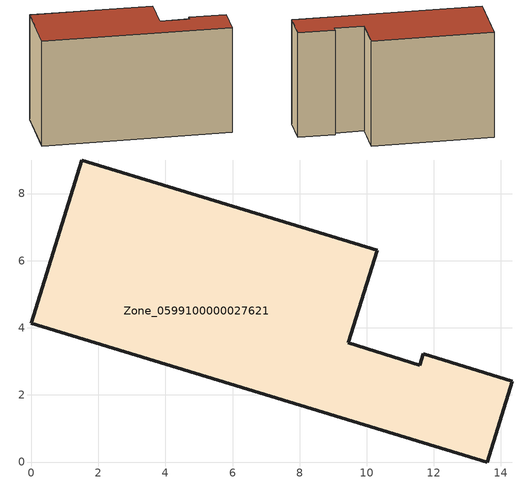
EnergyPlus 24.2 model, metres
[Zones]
Zone_0599100000027621
 floor ground (C_G): 0,4.13 1.51,9 10.31,6.31 9.45,3.55 11.58,2.89 11.68,3.23 14.34,2.4 13.6,0 z0
 wall outside (C_F): 1.51,9 0,4.13 13.6,0 14.34,2.4 11.68,3.23 11.58,2.89 9.45,3.55 10.31,6.31 1.51,9 z0:8.34
 roof outside (C_R): 11.58,2.89 9.45,3.55 10.31,6.31 1.51,9 0,4.13 13.6,0 14.34,2.4 11.68,3.23 z8.34
[BUILDING]
Pand.0599100000027621: North Axis=0; Terrain=City; Loads Convergence Tolerance Value=0.04; Temperature Convergence Tolerance Value=0.4; Solar Distribution=FullExterior; Maximum Number of Warmup Days=25; Minimum Number of Warmup Days=1
[Site:Location]
Rotterdam.The.Hague.AP_ZH_NLD Design_Conditions: Latitude=51.96; Longitude=4.45; Time Zone=1; Elevation=-4.5
[SITE:GROUNDTEMPERATURE:BUILDINGSURFACE]
18, 18, 18, 18, 18, 18, 18, 18, 18, 18, 18, 18
[MATERIAL] Thermal Absorptance=0.9; Solar Absorptance=0.7; Visible Absorptance=0.7
Name | Roughness | Thickness | Conductivity | Density | Specific Heat
G.TI.1975-1991 | MediumSmooth | 0.15 | 0.288461 | 540 | 1210
F.TI.1975-1991 | Rough | 0.3 | 0.230769 | 1920 | 840
R.TI.1975-1991 | MediumRough | 0.2 | 0.153846 | 1500 | 1000
[CONSTRUCTION]
C_G: G.TI.1975-1991
C_F: F.TI.1975-1991
C_R: R.TI.1975-1991
[ZONE]
Zone_0599100000027621: Type=1; Multiplier=1; Ceiling Height=Autocalculate; Volume=Autocalculate; Floor Area=autocalculate; Part of Total Floor Area=Yes
[ZONEINFILTRATION:DESIGNFLOWRATE]
Infil_Zone_0599100000027621: Zone or ZoneList or Space or SpaceList=Zone_0599100000027621; Schedule=AlwaysOn; Design Flow Rate Calculation Method=Flow/Area; Flow Rate per Floor Area=0.003; Constant Term Coefficient=1; Temperature Term Coefficient=0; Velocity Term Coefficient=0; Velocity Squared Term Coefficient=0
[HVACTEMPLATE:ZONE:IDEALLOADSAIRSYSTEM]
Zone_0599100000027621: Maximum Heating Supply Air Temperature=50; Minimum Cooling Supply Air Temperature=13; Maximum Heating Supply Air Humidity Ratio=0.0156; Minimum Cooling Supply Air Humidity Ratio=0.0077; Heating Limit=NoLimit; Cooling Limit=NoLimit; Dehumidification Control Type=ConstantSensibleHeatRatio; Cooling Sensible Heat Ratio=0.7; Dehumidification Setpoint=60; Humidification Control Type=None; Humidification Setpoint=30; Outdoor Air Method=None; Outdoor Air Flow Rate per Person=0.00944; Outdoor Air Flow Rate per Zone Floor Area=0; Outdoor Air Flow Rate per Zone=0; Demand Controlled Ventilation Type=None; Outdoor Air Economizer Type=NoEconomizer; Heat Recovery Type=None; Sensible Heat Recovery Effectiveness=0.7; Latent Heat Recovery Effectiveness=0.65
[ZONECONTROL:THERMOSTAT]
ThermostatControl_Zone_0599100000027621: Zone or ZoneList=Zone_0599100000027621; Control Type Schedule=DualSetpointControlType; Control 1=Thermostat_Zone_0599100000027621; Temperature Difference Between Cutout And Setpoint=0
[THERMOSTATSETPOINT:DUALSETPOINT]
Thermostat_Zone_0599100000027621: Heating Setpoint Temperature Schedule=HeatingSetpoint_Zone_0599100000027621; Cooling Setpoint Temperature Schedule=CoolingSetpoint_Zone_0599100000027621
[SCHEDULE:COMPACT]
HeatingSetpoint_Zone_0599100000027621: Through: 12/31, For: AllDays, Until: 24:00, 21
CoolingSetpoint_Zone_0599100000027621: Through: 12/31, For: AllDays, Until: 24:00, 24
DualSetpointControlType: Through: 12/31, For: AllDays, Until: 24:00, 4
AlwaysOn: Through: 12/31, For: AllDays, Until: 24:00, 1
